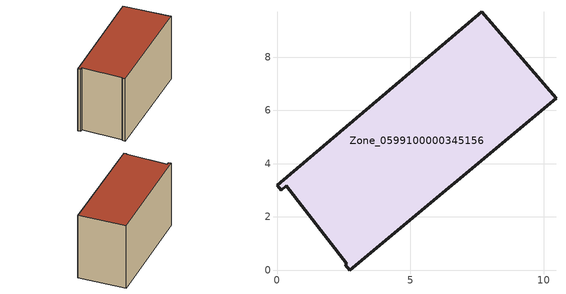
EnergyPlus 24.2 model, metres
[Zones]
Zone_0599100000345156
 floor ground (C_G): 2.62,0.25 0.36,3.17 0.16,3 0,3.19 7.68,9.7 10.47,6.45 2.73,0 2.56,0.2 z0
 wall outside (C_F): 2.73,0 10.47,6.45 7.68,9.7 0,3.19 0.16,3 0.36,3.17 2.62,0.25 2.56,0.2 2.73,0 z0:6.19
 roof outside (C_R): 0.36,3.17 2.62,0.25 2.56,0.2 2.73,0 10.47,6.45 7.68,9.7 0,3.19 0.16,3 z6.19
[BUILDING]
Pand.0599100000345156: North Axis=0; Terrain=City; Loads Convergence Tolerance Value=0.04; Temperature Convergence Tolerance Value=0.4; Solar Distribution=FullExterior; Maximum Number of Warmup Days=25; Minimum Number of Warmup Days=1
[Site:Location]
Rotterdam.The.Hague.AP_ZH_NLD Design_Conditions: Latitude=51.96; Longitude=4.45; Time Zone=1; Elevation=-4.5
[SITE:GROUNDTEMPERATURE:BUILDINGSURFACE]
18, 18, 18, 18, 18, 18, 18, 18, 18, 18, 18, 18
[MATERIAL] Thermal Absorptance=0.9; Solar Absorptance=0.7; Visible Absorptance=0.7
Name | Roughness | Thickness | Conductivity | Density | Specific Heat
G.TI.1992-2005 | MediumSmooth | 0.15 | 0.06 | 540 | 1210
F.TI.1992-2005 | Rough | 0.3 | 0.12 | 1920 | 840
R.TI.1992-2005 | MediumRough | 0.2 | 0.08 | 1500 | 1000
[CONSTRUCTION]
C_G: G.TI.1992-2005
C_F: F.TI.1992-2005
C_R: R.TI.1992-2005
[ZONE]
Zone_0599100000345156: Type=1; Multiplier=1; Ceiling Height=Autocalculate; Volume=Autocalculate; Floor Area=autocalculate; Part of Total Floor Area=Yes
[ZONEINFILTRATION:DESIGNFLOWRATE]
Infil_Zone_0599100000345156: Zone or ZoneList or Space or SpaceList=Zone_0599100000345156; Schedule=AlwaysOn; Design Flow Rate Calculation Method=Flow/Area; Flow Rate per Floor Area=0.0015; Constant Term Coefficient=1; Temperature Term Coefficient=0; Velocity Term Coefficient=0; Velocity Squared Term Coefficient=0
[HVACTEMPLATE:ZONE:IDEALLOADSAIRSYSTEM]
Zone_0599100000345156: Maximum Heating Supply Air Temperature=50; Minimum Cooling Supply Air Temperature=13; Maximum Heating Supply Air Humidity Ratio=0.0156; Minimum Cooling Supply Air Humidity Ratio=0.0077; Heating Limit=NoLimit; Cooling Limit=NoLimit; Dehumidification Control Type=ConstantSensibleHeatRatio; Cooling Sensible Heat Ratio=0.7; Dehumidification Setpoint=60; Humidification Control Type=None; Humidification Setpoint=30; Outdoor Air Method=None; Outdoor Air Flow Rate per Person=0.00944; Outdoor Air Flow Rate per Zone Floor Area=0; Outdoor Air Flow Rate per Zone=0; Demand Controlled Ventilation Type=None; Outdoor Air Economizer Type=NoEconomizer; Heat Recovery Type=None; Sensible Heat Recovery Effectiveness=0.7; Latent Heat Recovery Effectiveness=0.65
[ZONECONTROL:THERMOSTAT]
ThermostatControl_Zone_0599100000345156: Zone or ZoneList=Zone_0599100000345156; Control Type Schedule=DualSetpointControlType; Control 1=Thermostat_Zone_0599100000345156; Temperature Difference Between Cutout And Setpoint=0
[THERMOSTATSETPOINT:DUALSETPOINT]
Thermostat_Zone_0599100000345156: Heating Setpoint Temperature Schedule=HeatingSetpoint_Zone_0599100000345156; Cooling Setpoint Temperature Schedule=CoolingSetpoint_Zone_0599100000345156
[SCHEDULE:COMPACT]
HeatingSetpoint_Zone_0599100000345156: Through: 12/31, For: AllDays, Until: 24:00, 21
CoolingSetpoint_Zone_0599100000345156: Through: 12/31, For: AllDays, Until: 24:00, 24
DualSetpointControlType: Through: 12/31, For: AllDays, Until: 24:00, 4
AlwaysOn: Through: 12/31, For: AllDays, Until: 24:00, 1
